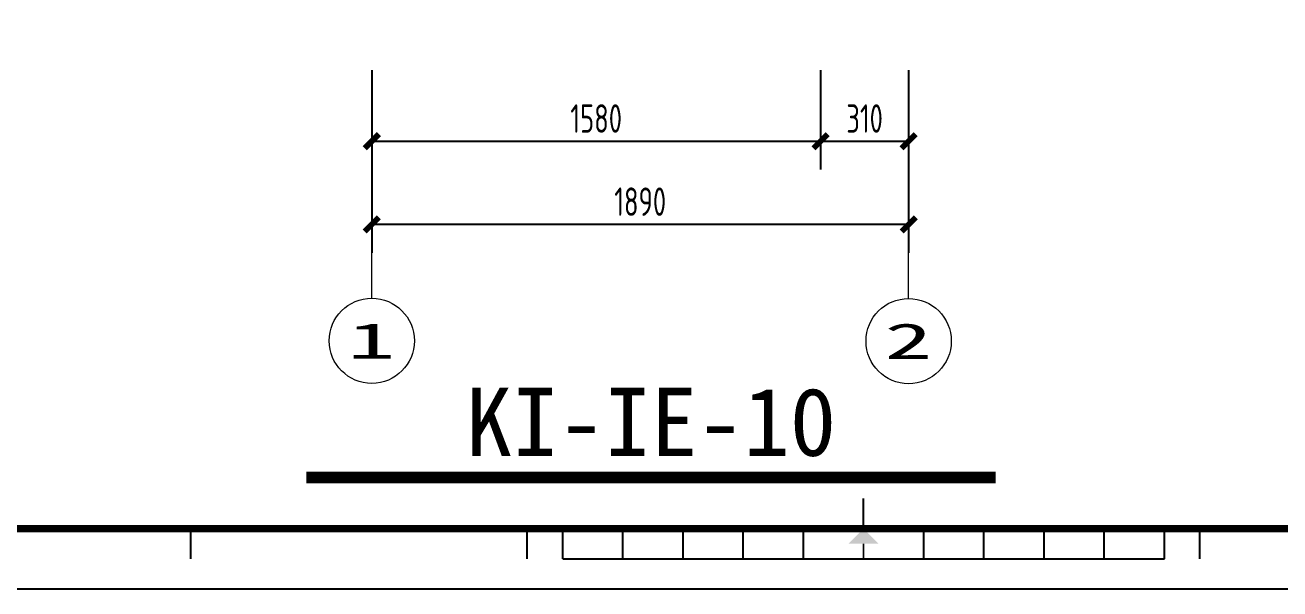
# Model space of a CAD drawing. Header units: millimetres. Extents: x 104198 to 1296755, y -81101 to 81453.
# Drawn here: x 676023 to 680441, y -81101 to -79115 of the extents above; entities that cross this region are included whole.
import ezdxf
from ezdxf.enums import TextEntityAlignment as Align
from ezdxf.xclip import XClip

# ---------------------------------------------------------------- set-up
doc = ezdxf.new("R2010")
doc.units = ezdxf.units.MM
doc.header["$XCLIPFRAME"] = 0
doc.header["$PDMODE"] = 3
doc.layers.get('Defpoints').update_dxf_attribs({"color": 250})
doc.layers.add('Axle Number', color=150, linetype='Continuous', lineweight=0)
doc.layers.add('图纸图框', color=165, linetype='Continuous')
doc.styles.add('CCD_DIM', font='ARCHS.SHX')
doc.styles.add('尺寸标注', font='ARCHS.SHX', dxfattribs={"width": 0.8})
doc.styles.add('线上图名', font='simhei.ttf')
doc.styles.add('轴号', font='', dxfattribs={"width": 0.8})
doc.styles.get('轴号').set_extended_font_data('SimSun')
doc.dimstyles.new('海龍1：50', dxfattribs={"dimscale": 50, "dimtxt": 2, "dimasz": 1, "dimexe": 2, "dimexo": 2, "dimgap": 0.6, "dimtad": 1, "dimdec": 0, "dimrnd": 5, "dimdsep": 46, "dimtxsty": 'CCD_DIM', "dimblk": 'WS-cj', "dimcen": 1, "dimclrd": 44, "dimclre": 44, "dimclrt": 2, "dimadec": 0, "dimazin": 2, "dimtfac": 1, "dimtdec": 4, "dimtix": 1, "dimtmove": 2, "dimatfit": 3, "dimldrblk": 'CCD_Leader_Arrow', "dimfxl": 5, "dimfxlon": 1, "dimtolj": 1, "dimarcsym": 0})

# ---------------------------------------------------------------- blocks, each defined once
blk = doc.blocks.new('kjghhgdgfhdhgfh')
at = {"layer": '图纸图框', "color": 165}
for p, q in [((1235.736097114308, -516.6322323388636), (1235.736097114308, -513.1311886968824)), ((1157.452761280522, -520.1332759807351), (1157.452761280522, -516.6322323388636)), ((1196.594429197475, -520.1332759807351), (1196.594429197475, -516.6322323388636)), ((1200.725660694923, -520.1332759807351), (1200.725660694923, -516.6322323388636)), ((1207.727747978776, -520.1332759807351), (1207.727747978776, -516.6322323388636)), ((1214.729835262748, -520.1332759807351), (1214.729835262748, -516.6322323388636)), ((1221.731922546599, -520.1332759807351), (1221.731922546599, -516.6322323388636)), ((1228.734009830453, -520.1332759807351), (1228.734009830453, -516.6322323388636)), ((1242.738184398277, -520.1332759807351), (1242.738184398277, -516.6322323388636)), ((1249.74027168213, -520.1332759807351), (1249.74027168213, -516.6322323388636)), ((1256.742358965983, -520.1332759807351), (1256.742358965983, -516.6322323388636)), ((1263.744446249947, -520.1332759807351), (1263.744446249947, -516.6322323388636)), ((1270.746533533805, -520.1332759807351), (1270.746533533805, -516.6322323388636)), ((1274.877765031257, -520.1332759807351), (1274.877765031257, -516.6322323388636)), ((1200.725660694923, -520.1332759807351), (1270.746533533805, -520.1332759807351)), ((1018.449156697091, -523.6475894229297), (1438.44652398302, -523.6475894229297)), ((1018.44915656821, -523.6475897729335), (1438.446523854134, -523.6475897729335)), ((1018.44915656821, -523.6475911731757), (1438.446523854134, -523.6475911731757)), ((1018.449156697091, -523.6475908231721), (1438.44652398302, -523.6475908231721)), ((1018.449156697091, -523.6475908231721), (1438.44652398302, -523.6475908231721))]:
    blk.add_line(p, q, dxfattribs=at)
at = {"layer": '图纸图框', "color": 165, "const_width": 0.840250474066758}
blk.add_lwpolyline([(1431.444436699053, -233.6664052710039), (1035.954374906786, -233.6664052710039), (1035.954374906786, -516.6322323388636), (1431.444436699053, -516.6322323388636)], close=True, dxfattribs=at)
at = {"layer": '图纸图框', "color": 165, "const_width": 0.2100626185166894}
blk.add_lwpolyline([(1235.736097114308, -518.3827541597987), (1235.736097114308, -520.1332759807351)], dxfattribs=at)
at = {"layer": '图纸图框', "color": 165}
blk.add_solid([(1237.486618935353, -518.3827541597987), (1233.98557529337, -518.3827541597987), (1235.736097114308, -516.6322323388636)], dxfattribs=at)
blk = doc.blocks.new('_ArchTick')
at = {"color": 2, "linetype": 'ByBlock', "const_width": 0.4}
blk.add_lwpolyline([(-0.5, -0.5), (0.5, 0.5)], dxfattribs=at)
blk = doc.blocks.new('*D942')
at = {"color": 44, "lineweight": -2, "transparency": 16777216}
for p, q in [((677243.6507271542, -79274.48432581758), (677243.6507271542, -79624.48432581758)), ((678823.6507271542, -79274.48432581758), (678823.6507271542, -79624.48432581758)), ((677243.6507271542, -79524.48432581758), (678823.6507271542, -79524.48432581758))]:
    blk.add_line(p, q, dxfattribs=at)
at = {"layer": 'Defpoints', "color": 0, "transparency": 16777216}
for p in [(677243.6507271542, -78884.31958082531), (678823.6507271542, -78884.31958082531), (678823.6507271542, -79524.48432581758)]:
    blk.add_point(p, dxfattribs=at)
at = {"color": 44, "lineweight": -2, "transparency": 16777216, "xscale": 50, "yscale": 50, "zscale": 50, "rotation": 180}
blk.add_blockref('_ArchTick', (677243.6507271542, -79524.48432581758), dxfattribs=at)
at = {"color": 44, "lineweight": -2, "transparency": 16777216, "xscale": 50, "yscale": 50, "zscale": 50}
blk.add_blockref('_ArchTick', (678823.6507271542, -79524.48432581758), dxfattribs=at)
at = {"color": 2, "transparency": 16777216, "insert": (678033.6507271542, -79444.48432581758), "char_height": 100, "attachment_point": 5, "style": '尺寸标注'}
blk.add_mtext('\\A1;1580', dxfattribs=at)
blk = doc.blocks.new('CCD_Leader_Arrow')
at = {"color": 50, "linetype": 'ByBlock'}
blk.add_line((0, 0), (-1, 0), dxfattribs=at)
for points in [[(-0.8586479999999881, 0.6683735999999953), (-0.5965191999999888, 0.8519200000000069), (-0.2400000000000091, 0), (0, 0)], [(-0.8586479999999881, -0.6683735999999953), (-0.5965191999999888, -0.8519200000000069), (-0.2400000000000091, 0), (0, 0)]]:
    blk.add_solid(points, dxfattribs=at)
blk = doc.blocks.new('WS-cj')
blk.add_hatch(color=2).paths.add_polyline_path([(0.5879038905250127, 0.8177135944101792), (-0.8177135944101792, -0.5879038905250127), (-0.5879038905245579, -0.817713594410634), (0.817713594410634, 0.5879038905247853)])
at = {"color": 2, "linetype": 'ByBlock', "lineweight": 0}
for p, q in [((-1.099999999999909, 0), (0, 0)), ((0, 0), (1.099999999999909, 0))]:
    blk.add_line(p, q, dxfattribs=at)
at = {"color": 2}
blk.add_lwpolyline([(0.5879038905250127, 0.8177135944101792), (-0.8177135944101792, -0.5879038905250127), (-0.5879038905245579, -0.817713594410634), (0.817713594410634, 0.5879038905247853)], close=True, dxfattribs=at)
blk = doc.blocks.new('*D943')
at = {"color": 44, "lineweight": -2, "transparency": 16777216}
for p, q in [((677243.6507271541, -79567.31139524296), (677243.6507271541, -79917.31139524296)), ((679133.6507271542, -79567.31139524296), (679133.6507271542, -79917.31139524296)), ((679133.6507271542, -79817.31139524296), (677243.6507271541, -79817.31139524296))]:
    blk.add_line(p, q, dxfattribs=at)
at = {"layer": 'Defpoints', "color": 0, "transparency": 16777216}
for p in [(677243.6507271541, -79284.78319561147), (679133.6507271542, -79278.3242652569), (677243.6507271541, -79817.31139524296)]:
    blk.add_point(p, dxfattribs=at)
at = {"color": 44, "lineweight": -2, "transparency": 16777216, "xscale": 50, "yscale": 50, "zscale": 50, "rotation": 180}
blk.add_blockref('_ArchTick', (677243.6507271541, -79817.31139524296), dxfattribs=at)
at = {"color": 44, "lineweight": -2, "transparency": 16777216, "xscale": 50, "yscale": 50, "zscale": 50}
blk.add_blockref('_ArchTick', (679133.6507271542, -79817.31139524296), dxfattribs=at)
at = {"color": 2, "transparency": 16777216, "insert": (678188.6507271542, -79737.31139524296), "char_height": 100, "attachment_point": 5, "style": '尺寸标注'}
blk.add_mtext('\\A1;1890', dxfattribs=at)
blk = doc.blocks.new('hl_Axis-A3')
at = {"color": 150, "ltscale": 2}
blk.add_line((16.00001264355095, -2.628404866592651e-05), (1.264355095287328e-05, -2.628404866555911e-05), dxfattribs=at)
at = {"color": 150}
blk.add_circle((19.00001264355095, -2.628404866592651e-05), 3, dxfattribs=at)
at = {"color": 2, "style": '轴号', "width": 3.15}
blk.add_attdef('轴号', text='', height=2.5, dxfattribs=at).set_placement((17.31251264355095, -1.273923342872195), (20.68751264355095, -1.273923342872195), align=Align.FIT)
blk = doc.blocks.new('*D949')
at = {"color": 44, "lineweight": -2, "transparency": 16777216}
for p, q in [((678823.6507271542, -79274.48432581758), (678823.6507271542, -79624.48432581758)), ((679133.6507271542, -79274.48432581758), (679133.6507271542, -79624.48432581758)), ((678823.6507271542, -79524.48432581758), (679133.6507271542, -79524.48432581758))]:
    blk.add_line(p, q, dxfattribs=at)
at = {"layer": 'Defpoints', "color": 0, "transparency": 16777216}
for p in [(678823.6507271542, -78884.31958082531), (679133.6507271542, -78884.31958082531), (679133.6507271542, -79524.48432581758)]:
    blk.add_point(p, dxfattribs=at)
at = {"color": 44, "lineweight": -2, "transparency": 16777216, "xscale": 50, "yscale": 50, "zscale": 50, "rotation": 180}
blk.add_blockref('_ArchTick', (678823.6507271542, -79524.48432581758), dxfattribs=at)
at = {"color": 44, "lineweight": -2, "transparency": 16777216, "xscale": 50, "yscale": 50, "zscale": 50}
blk.add_blockref('_ArchTick', (679133.6507271542, -79524.48432581758), dxfattribs=at)
at = {"color": 2, "transparency": 16777216, "insert": (678978.6507271542, -79444.48432581758), "char_height": 100, "attachment_point": 5, "style": '尺寸标注'}
blk.add_mtext('\\A1;310', dxfattribs=at)

msp = doc.modelspace()

# ---------------------------------------------------------------- linework, layer by layer
at = {"color": 2, "linetype": 'Continuous'}
msp.add_lwpolyline([(677012.9967279824, -80708.74086822677, 41.9328, 41.9328, 0), (679440.1183459599, -80708.74086822677, 44.928, 44.928, 0)], format="xyseb", dxfattribs=at)

# ---------------------------------------------------------------- block references
ref = msp.add_blockref('kjghhgdgfhdhgfh', (641593.9833081487, -65260.74653309086), dxfattribs=dict(xscale=30.25, yscale=30.25, zscale=30.25))
XClip(ref).set_block_clipping_path([(1018.4491561816565, -523.6475911731757), (1465.834744255318, -226.65104223585132)])
at = {"layer": 'Axle Number'}
ref = msp.add_blockref('hl_Axis-A3', (677243.6520413567, -79277.24922209006), dxfattribs=dict(at, xscale=50, yscale=50, zscale=50, rotation=270))
ref.add_attrib('轴号', '1', dxfattribs={"layer": '0', "color": 2, "height": 125, "style": '轴号', "width": 1.8984375}).set_placement((677158.080874213, -80289.7498542676), (677326.830874213, -80289.7498542676), align=Align.FIT)
ref = msp.add_blockref('hl_Axis-A3', (679133.6507271542, -79278.3242652569), dxfattribs=dict(at, xscale=50, yscale=50, zscale=50, rotation=270))
ref.add_attrib('轴号', '2', dxfattribs={"layer": '0', "color": 2, "height": 125, "style": '轴号', "width": 1.8984375}).set_placement((679048.0795600106, -80290.82489743445), (679216.8295600106, -80290.82489743445), align=Align.FIT)

# ---------------------------------------------------------------- texts
at = {"color": 2, "style": '线上图名', "flags": 8}
msp.add_attdef('KI-IE-10', text='EXISTING_PLAN', height=239.616, dxfattribs=at).set_placement((678226.4014692042, -80632.519192682), align=Align.CENTER)

# ---------------------------------------------------------------- dimensions: what is measured, and where the dimension line sits
for base, p1, p2, picture, middle in [((678823.6507271542, -79524.48432581758), (677243.6507271542, -78884.31958082531), (678823.6507271542, -78884.31958082531), '*D942', (678033.6507271542, -79444.48432581758)), ((679133.6507271542, -79524.48432581758), (678823.6507271542, -78884.31958082531), (679133.6507271542, -78884.31958082531), '*D949', (678978.6507271542, -79444.48432581758)), ((677243.6507271541, -79817.31139524296), (679133.6507271542, -79278.3242652569), (677243.6507271541, -79284.78319561147), '*D943', (678188.6507271542, -79737.31139524296))]:
    dim = msp.add_linear_dim(base=base, p1=p1, p2=p2, dimstyle='海龍1：50', override={"dimtxsty": '尺寸标注', "dimblk1": 'ArchTick', "dimblk2": 'ArchTick', "dimsah": 1})
    dim.commit()
    dim.dimension.update_dxf_attribs({"geometry": picture, "text_midpoint": middle})

doc.saveas('drawing.dxf')
